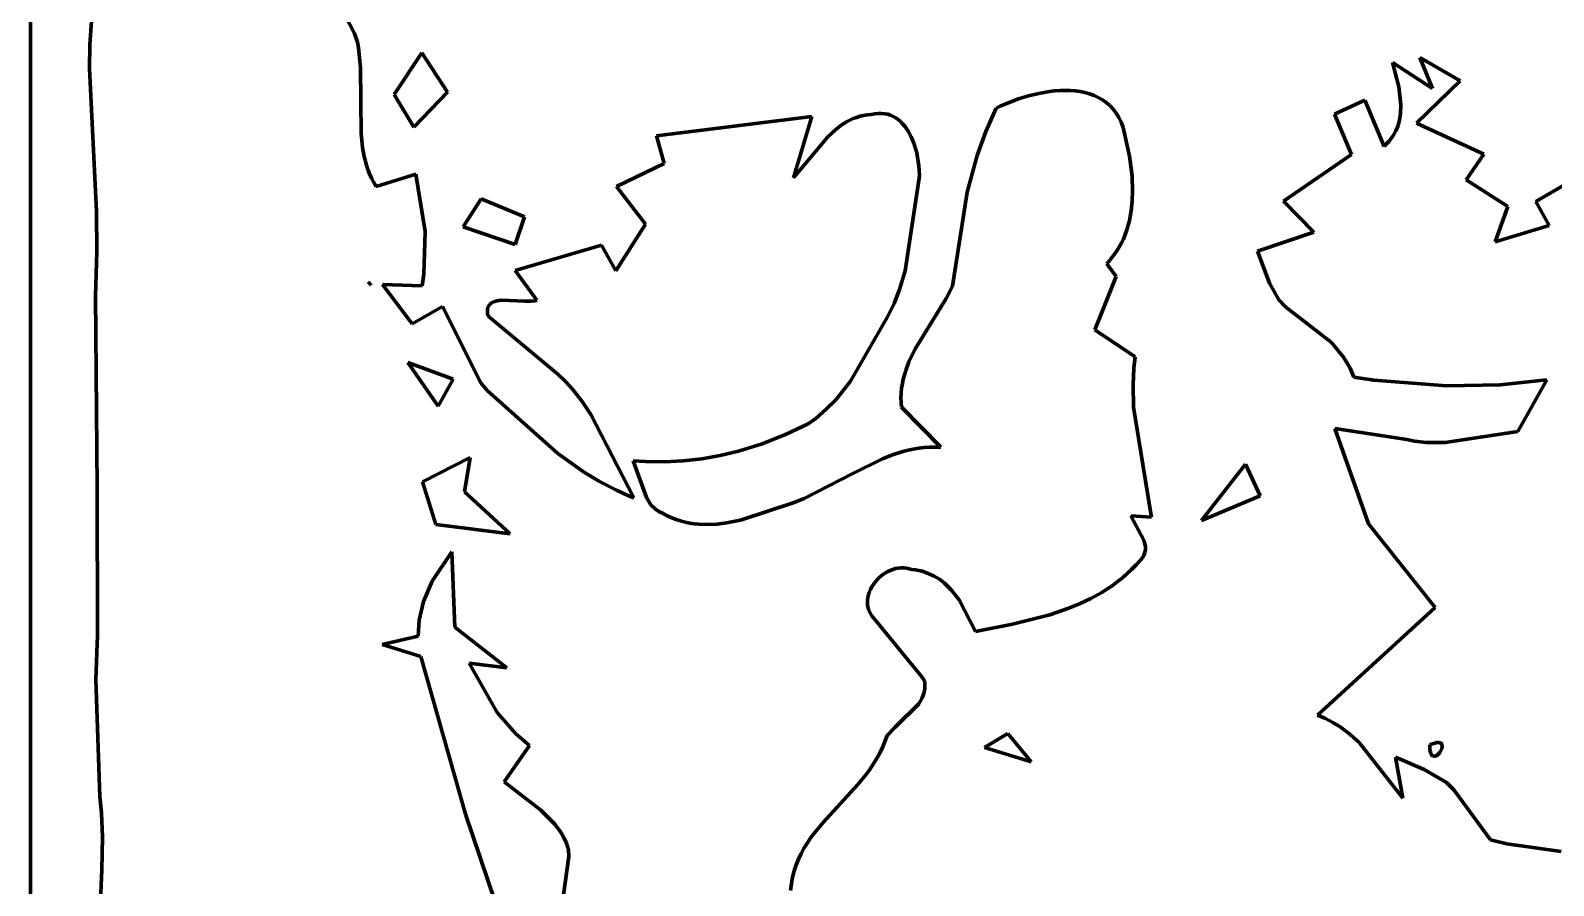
# Model space of a CAD drawing. Header units: millimetres. Extents: x 0 to 3.65, y 0 to 5.24.
# Drawn here: x 0 to 2.272, y 1.331 to 2.608 of the extents above; entities that cross this region are included whole.
import ezdxf

# ---------------------------------------------------------------- set-up
doc = ezdxf.new("R2010")
doc.units = ezdxf.units.MM
doc.layers.add('color#1b1b1dff', color=7, linetype='CONTINUOUS', lineweight=100)
doc.layers.add('color#fcfcfcff', color=7, linetype='CONTINUOUS', lineweight=100)

msp = doc.modelspace()

# ---------------------------------------------------------------- linework, layer by layer
at = {"layer": 'color#1b1b1dff'}
for p, q in [((0, 0), (0, 5.2324)), ((0.4833, 2.6029), (0.4546, 2.6592)), ((0.0912, 2.6219), (0.0887, 2.5862)), ((0.4877, 2.5902), (0.4833, 2.6029)), ((0.0887, 2.5862), (0.0879, 2.5506)), ((0.4896, 2.5814), (0.4877, 2.5902)), ((0.4905, 2.5723), (0.4896, 2.5814)), ((0.4925, 2.5518), (0.4905, 2.5723)), ((0.5841, 2.574), (0.5426, 2.5119)), ((0.6224, 2.5154), (0.5841, 2.574)), ((0.0879, 2.5506), (0.0985, 2.337)), ((0.4933, 2.4537), (0.4925, 2.5518)), ((2.0916, 2.5211), (2.0319, 2.5598)), ((2.0319, 2.5598), (2.0413, 2.5236)), ((2.1328, 2.5323), (2.0726, 2.5672)), ((2.0726, 2.5672), (2.0916, 2.5211)), ((2.0413, 2.5236), (2.0445, 2.4964)), ((2.0676, 2.4694), (2.1328, 2.5323)), ((0.5426, 2.5119), (0.5719, 2.4633)), ((0.5719, 2.4633), (0.6224, 2.5154)), ((1.4599, 2.5001), (1.4468, 2.4944)), ((1.4741, 2.5054), (1.4599, 2.5001)), ((1.489, 2.5099), (1.4741, 2.5054)), ((1.5044, 2.5137), (1.489, 2.5099)), ((1.5201, 2.5163), (1.5044, 2.5137)), ((1.5279, 2.5172), (1.5201, 2.5163)), ((1.5357, 2.5178), (1.5279, 2.5172)), ((1.5435, 2.518), (1.5357, 2.5178)), ((1.5511, 2.5178), (1.5435, 2.518)), ((1.5586, 2.5172), (1.5511, 2.5178)), ((1.566, 2.5162), (1.5586, 2.5172)), ((1.5731, 2.5148), (1.566, 2.5162)), ((1.5801, 2.5129), (1.5731, 2.5148)), ((1.5868, 2.5104), (1.5801, 2.5129)), ((1.5931, 2.5075), (1.5868, 2.5104)), ((1.5992, 2.504), (1.5931, 2.5075)), ((1.6049, 2.5), (1.5992, 2.504)), ((1.6103, 2.4954), (1.6049, 2.5)), ((1.9906, 2.5033), (1.9454, 2.4827)), ((2.0195, 2.4345), (1.9906, 2.5033)), ((1.1657, 2.479), (0.9341, 2.4504)), ((1.1383, 2.3875), (1.1657, 2.479)), ((1.2325, 2.4778), (1.2276, 2.476)), ((1.2376, 2.4794), (1.2325, 2.4778)), ((1.2429, 2.4807), (1.2376, 2.4794)), ((1.2484, 2.4816), (1.2429, 2.4807)), ((1.2541, 2.4822), (1.2484, 2.4816)), ((1.2595, 2.4832), (1.2541, 2.4822)), ((1.2647, 2.4838), (1.2595, 2.4832)), ((1.2696, 2.4838), (1.2647, 2.4838)), ((1.2744, 2.4833), (1.2696, 2.4838)), ((1.2789, 2.4824), (1.2744, 2.4833)), ((1.2831, 2.481), (1.2789, 2.4824)), ((1.2872, 2.4792), (1.2831, 2.481)), ((1.291, 2.477), (1.2872, 2.4792)), ((1.2946, 2.4745), (1.291, 2.477)), ((1.4365, 2.4828), (1.4251, 2.4568)), ((1.4406, 2.4914), (1.4365, 2.4828)), ((1.4468, 2.4944), (1.4406, 2.4914)), ((1.6152, 2.4902), (1.6103, 2.4954)), ((1.6197, 2.4843), (1.6152, 2.4902)), ((1.6237, 2.4778), (1.6197, 2.4843)), ((1.6271, 2.4706), (1.6237, 2.4778)), ((1.9454, 2.4827), (1.971, 2.4226)), ((2.044, 2.4831), (2.0426, 2.4744)), ((2.0445, 2.4964), (2.044, 2.4831)), ((1.2013, 2.4597), (1.1898, 2.4489)), ((1.2095, 2.466), (1.2013, 2.4597)), ((1.2183, 2.4715), (1.2095, 2.466)), ((1.2276, 2.476), (1.2183, 2.4715)), ((1.298, 2.4716), (1.2946, 2.4745)), ((1.3012, 2.4684), (1.298, 2.4716)), ((1.3042, 2.4649), (1.3012, 2.4684)), ((1.3095, 2.4572), (1.3042, 2.4649)), ((1.3141, 2.4487), (1.3095, 2.4572)), ((1.4251, 2.4568), (1.4123, 2.4211)), ((1.6301, 2.4626), (1.6271, 2.4706)), ((1.6396, 2.4197), (1.6301, 2.4626)), ((2.0368, 2.4576), (2.0323, 2.4496)), ((2.0402, 2.4659), (2.0368, 2.4576)), ((2.0426, 2.4744), (2.0402, 2.4659)), ((2.168, 2.4228), (2.0676, 2.4694)), ((0.4954, 2.4331), (0.4933, 2.4537)), ((0.4978, 2.4196), (0.4954, 2.4331)), ((0.9341, 2.4504), (0.9455, 2.4091)), ((1.1898, 2.4489), (1.1383, 2.3875)), ((1.3179, 2.4395), (1.3141, 2.4487)), ((1.3222, 2.4251), (1.3179, 2.4395)), ((2.0232, 2.4381), (2.0195, 2.4345)), ((2.0266, 2.4419), (2.0232, 2.4381)), ((2.0296, 2.4457), (2.0266, 2.4419)), ((2.0323, 2.4496), (2.0296, 2.4457)), ((2.3821, 2.4314), (2.2458, 2.3524)), ((0.5013, 2.4063), (0.4978, 2.4196)), ((0.9455, 2.4091), (0.8741, 2.3748)), ((1.3254, 2.4055), (1.3222, 2.4251)), ((1.4123, 2.4211), (1.3974, 2.3663)), ((1.6434, 2.39), (1.6396, 2.4197)), ((1.971, 2.4226), (1.8695, 2.3529)), ((2.1417, 2.3844), (2.168, 2.4228)), ((0.5035, 2.3998), (0.5013, 2.4063)), ((0.506, 2.3934), (0.5035, 2.3998)), ((0.5088, 2.3871), (0.506, 2.3934)), ((0.5121, 2.3808), (0.5088, 2.3871)), ((0.5748, 2.3933), (0.5157, 2.3747)), ((0.5889, 2.3074), (0.5748, 2.3933)), ((1.3051, 2.2488), (1.326, 2.3872)), ((1.3261, 2.3916), (1.3254, 2.4055)), ((1.326, 2.3872), (1.3261, 2.3916)), ((1.6443, 2.3676), (1.6434, 2.39)), ((0.5157, 2.3747), (0.5121, 2.3808)), ((0.8741, 2.3748), (0.9178, 2.3184)), ((1.3974, 2.3663), (1.3756, 2.2257)), ((1.6438, 2.3528), (1.6443, 2.3676)), ((2.204, 2.3447), (2.1417, 2.3844)), ((0.6722, 2.3562), (0.6453, 2.3147)), ((0.7371, 2.3296), (0.6722, 2.3562)), ((1.6423, 2.3382), (1.6438, 2.3528)), ((1.8695, 2.3529), (1.9148, 2.3067)), ((2.1852, 2.292), (2.204, 2.3447)), ((2.2458, 2.3524), (2.2658, 2.3166)), ((0.0985, 2.337), (0.0988, 2.2776)), ((0.7231, 2.2879), (0.7371, 2.3296)), ((0.9178, 2.3184), (0.8733, 2.249)), ((1.6378, 2.3168), (1.6396, 2.3238)), ((1.6396, 2.3238), (1.6423, 2.3382)), ((0.5868, 2.2437), (0.5889, 2.3074)), ((0.6453, 2.3147), (0.7231, 2.2879)), ((1.6273, 2.2898), (1.6305, 2.2963)), ((1.6305, 2.2963), (1.6333, 2.303)), ((1.6333, 2.303), (1.6357, 2.3098)), ((1.6357, 2.3098), (1.6378, 2.3168)), ((1.9148, 2.3067), (1.8304, 2.278)), ((2.2658, 2.3166), (2.1852, 2.292)), ((0.0988, 2.2776), (0.0968, 2.2115)), ((0.8518, 2.2869), (0.7233, 2.2491)), ((0.8733, 2.249), (0.8518, 2.2869)), ((1.6155, 2.271), (1.6199, 2.2771)), ((1.6199, 2.2771), (1.6238, 2.2834)), ((1.6238, 2.2834), (1.6273, 2.2898)), ((1.8304, 2.278), (1.8483, 2.2303)), ((1.6056, 2.2594), (1.6108, 2.2651)), ((1.6199, 2.2403), (1.6056, 2.2594)), ((1.6108, 2.2651), (1.6155, 2.271)), ((0.5036, 2.2324), (0.5085, 2.2275)), ((0.5085, 2.2275), (0.5036, 2.2324)), ((0.5693, 2.1695), (0.5254, 2.2285)), ((0.5254, 2.2285), (0.5842, 2.2264)), ((0.5842, 2.2264), (0.5868, 2.2437)), ((0.7233, 2.2491), (0.7553, 2.2048)), ((1.2965, 2.2207), (1.3051, 2.2488)), ((1.5881, 2.1606), (1.6199, 2.2403)), ((1.8483, 2.2303), (1.8624, 2.2054)), ((0.0968, 2.2115), (0.0994, 1.9253)), ((0.6962, 2.2041), (0.691, 2.2026)), ((0.7023, 2.2048), (0.6962, 2.2041)), ((0.7374, 2.2034), (0.7023, 2.2048)), ((0.7528, 2.2042), (0.7471, 2.2034)), ((0.7553, 2.2048), (0.7528, 2.2042)), ((1.2884, 2.2002), (1.2965, 2.2207)), ((1.3661, 2.2077), (1.3193, 2.1312)), ((1.3756, 2.2257), (1.3661, 2.2077)), ((1.8624, 2.2054), (1.8722, 2.1949)), ((0.6145, 2.1956), (0.5693, 2.1695)), ((0.6721, 2.0818), (0.6145, 2.1956)), ((0.6818, 2.1918), (0.6816, 2.1888)), ((0.6816, 2.1888), (0.6817, 2.1855)), ((0.6817, 2.1855), (0.6823, 2.1817)), ((0.6825, 2.1944), (0.6818, 2.1918)), ((0.6823, 2.1817), (0.7807, 2.0996)), ((0.6836, 2.1966), (0.6825, 2.1944)), ((0.685, 2.1985), (0.6836, 2.1966)), ((0.6867, 2.2002), (0.685, 2.1985)), ((0.6887, 2.2015), (0.6867, 2.2002)), ((0.691, 2.2026), (0.6887, 2.2015)), ((0.7471, 2.2034), (0.7374, 2.2034)), ((1.2787, 2.1802), (1.2884, 2.2002)), ((1.8722, 2.1949), (1.8812, 2.1883)), ((1.8812, 2.1883), (1.941, 2.1416)), ((1.2233, 2.0839), (1.2787, 2.1802)), ((1.6481, 2.1203), (1.5881, 2.1606)), ((1.941, 2.1416), (1.959, 2.1199)), ((1.3193, 2.1312), (1.3106, 2.1128)), ((1.6461, 2.1036), (1.6481, 2.1203)), ((1.959, 2.1199), (1.9687, 2.1035)), ((0.5632, 2.1121), (0.6304, 2.0872)), ((0.608, 2.0467), (0.5632, 2.1121)), ((0.7807, 2.0996), (0.7867, 2.0944)), ((0.7867, 2.0944), (0.7981, 2.0836)), ((1.3058, 2.1001), (1.3022, 2.0871)), ((1.3106, 2.1128), (1.3058, 2.1001)), ((1.6449, 2.0786), (1.6461, 2.1036)), ((1.9687, 2.1035), (1.9743, 2.09)), ((0.6304, 2.0872), (0.608, 2.0467)), ((0.6815, 2.0704), (0.6721, 2.0818)), ((0.7867, 1.9761), (0.6815, 2.0704)), ((0.7981, 2.0836), (0.8086, 2.0721)), ((0.8086, 2.0721), (0.8229, 2.0539)), ((1.2018, 2.0569), (1.2233, 2.0839)), ((1.2997, 2.0737), (1.299, 2.0668)), ((1.3008, 2.0804), (1.2997, 2.0737)), ((1.3022, 2.0871), (1.3008, 2.0804)), ((1.6458, 2.0454), (1.6449, 2.0786)), ((1.9743, 2.09), (2.0039, 2.0858)), ((2.0039, 2.0858), (2.1131, 2.0772)), ((2.1131, 2.0772), (2.1926, 2.0788)), ((2.1926, 2.0788), (2.262, 2.0863)), ((2.262, 2.0863), (2.2191, 2.0089)), ((0.8229, 2.0539), (0.8359, 2.0346)), ((1.1873, 2.0421), (1.2018, 2.0569)), ((1.299, 2.0668), (1.2987, 2.0597)), ((1.2987, 2.0597), (1.2988, 2.0526)), ((1.2988, 2.0526), (1.2993, 2.0452)), ((1.2993, 2.0452), (1.3582, 1.9854)), ((1.6708, 1.8894), (1.6458, 2.0454)), ((0.8359, 2.0346), (0.9001, 1.9098)), ((1.1602, 2.0204), (1.1715, 2.0286)), ((1.1715, 2.0286), (1.1873, 2.0421)), ((1.0918, 1.9906), (1.1265, 2.0043)), ((1.1265, 2.0043), (1.1602, 2.0204)), ((2.0535, 1.997), (1.9459, 2.0136)), ((1.9459, 2.0136), (1.9961, 1.8712)), ((2.2191, 2.0089), (2.1107, 1.9928)), ((1.0289, 1.9731), (1.0561, 1.9796)), ((1.0561, 1.9796), (1.0918, 1.9906)), ((1.3014, 1.979), (1.2861, 1.9741)), ((1.3092, 1.981), (1.3014, 1.979)), ((1.3171, 1.9827), (1.3092, 1.981)), ((1.3251, 1.984), (1.3171, 1.9827)), ((1.3332, 1.985), (1.3251, 1.984)), ((1.3414, 1.9856), (1.3332, 1.985)), ((1.3498, 1.9857), (1.3414, 1.9856)), ((1.3582, 1.9854), (1.3498, 1.9857)), ((2.065, 1.9946), (2.0535, 1.997)), ((2.0821, 1.9926), (2.065, 1.9946)), ((2.1107, 1.9928), (2.0821, 1.9926)), ((0.5847, 1.934), (0.6559, 1.9704)), ((0.6559, 1.9704), (0.6477, 1.9188)), ((0.825, 1.949), (0.7867, 1.9761)), ((0.9188, 1.9103), (0.899, 1.9654)), ((0.899, 1.9654), (0.9177, 1.964)), ((0.9177, 1.964), (0.9457, 1.9636)), ((0.9457, 1.9636), (0.9736, 1.965)), ((0.9736, 1.965), (1.0014, 1.9682)), ((1.0014, 1.9682), (1.0289, 1.9731)), ((1.2711, 1.9682), (1.2271, 1.9465)), ((1.2861, 1.9741), (1.2711, 1.9682)), ((1.8127, 1.9601), (1.7469, 1.8761)), ((1.8347, 1.9129), (1.8127, 1.9601)), ((0.605, 1.8703), (0.5847, 1.934)), ((0.849, 1.9343), (0.825, 1.949)), ((0.8741, 1.9212), (0.849, 1.9343)), ((1.2271, 1.9465), (1.1542, 1.9088)), ((0.0994, 1.9253), (0.0998, 1.7051)), ((0.6477, 1.9188), (0.7156, 1.8563)), ((0.8913, 1.9134), (0.8741, 1.9212)), ((0.9001, 1.9098), (0.8913, 1.9134)), ((0.9256, 1.8998), (0.9188, 1.9103)), ((1.1542, 1.9088), (1.1391, 1.9028)), ((1.7469, 1.8761), (1.8347, 1.9129)), ((0.9323, 1.8932), (0.9256, 1.8998)), ((0.9376, 1.8896), (0.9323, 1.8932)), ((0.9437, 1.8867), (0.9376, 1.8896)), ((0.9501, 1.8833), (0.9437, 1.8867)), ((1.1391, 1.9028), (1.0591, 1.8767)), ((1.6722, 1.8812), (1.6708, 1.8894)), ((0.7156, 1.8563), (0.605, 1.8703)), ((0.9567, 1.8803), (0.9501, 1.8833)), ((0.9633, 1.8777), (0.9567, 1.8803)), ((0.97, 1.8755), (0.9633, 1.8777)), ((0.9767, 1.8738), (0.97, 1.8755)), ((0.9834, 1.8724), (0.9767, 1.8738)), ((0.9902, 1.8713), (0.9834, 1.8724)), ((0.997, 1.8706), (0.9902, 1.8713)), ((1.0108, 1.8702), (0.997, 1.8706)), ((1.0245, 1.8709), (1.0108, 1.8702)), ((1.0384, 1.8726), (1.0245, 1.8709)), ((1.0591, 1.8767), (1.0384, 1.8726)), ((1.6609, 1.8466), (1.6416, 1.8829)), ((1.6416, 1.8829), (1.6722, 1.8812)), ((1.9961, 1.8712), (2.0957, 1.7461)), ((1.6633, 1.8373), (1.6609, 1.8466)), ((0.5992, 1.7857), (0.6288, 1.8292)), ((0.6288, 1.8292), (0.6331, 1.7168)), ((1.6559, 1.8171), (1.6579, 1.8193)), ((1.6579, 1.8193), (1.6595, 1.8215)), ((1.6595, 1.8215), (1.6609, 1.8237)), ((1.6609, 1.8237), (1.6627, 1.8282)), ((1.6627, 1.8282), (1.6635, 1.8328)), ((1.6635, 1.8328), (1.6633, 1.8373)), ((1.2653, 1.7899), (1.2718, 1.7954)), ((1.2718, 1.7954), (1.279, 1.7999)), ((1.279, 1.7999), (1.2828, 1.8017)), ((1.2828, 1.8017), (1.2867, 1.8032)), ((1.2867, 1.8032), (1.2906, 1.8044)), ((1.2906, 1.8044), (1.2947, 1.8052)), ((1.2947, 1.8052), (1.2988, 1.8056)), ((1.2988, 1.8056), (1.3029, 1.8056)), ((1.3029, 1.8056), (1.3069, 1.8051)), ((1.3069, 1.8051), (1.311, 1.8042)), ((1.311, 1.8042), (1.315, 1.8029)), ((1.315, 1.8029), (1.3203, 1.8023)), ((1.3203, 1.8023), (1.3253, 1.8015)), ((1.3253, 1.8015), (1.3302, 1.8004)), ((1.3302, 1.8004), (1.3394, 1.7973)), ((1.3394, 1.7973), (1.348, 1.7933)), ((1.6287, 1.7903), (1.6358, 1.7965)), ((1.6358, 1.7965), (1.6427, 1.803)), ((1.6427, 1.803), (1.6494, 1.8099)), ((1.6494, 1.8099), (1.6559, 1.8171)), ((0.5863, 1.7552), (0.5992, 1.7857)), ((1.2514, 1.7692), (1.253, 1.773)), ((1.253, 1.773), (1.2549, 1.7766)), ((1.2549, 1.7766), (1.2596, 1.7836)), ((1.2596, 1.7836), (1.2653, 1.7899)), ((1.348, 1.7933), (1.356, 1.7884)), ((1.356, 1.7884), (1.3634, 1.7827)), ((1.3634, 1.7827), (1.3735, 1.7728)), ((1.3735, 1.7728), (1.3853, 1.7577)), ((1.5981, 1.7688), (1.606, 1.7737)), ((1.606, 1.7737), (1.6138, 1.7789)), ((1.6138, 1.7789), (1.6213, 1.7845)), ((1.6213, 1.7845), (1.6287, 1.7903)), ((0.5799, 1.7275), (0.5863, 1.7552)), ((1.2486, 1.7536), (1.2487, 1.7575)), ((1.2489, 1.7497), (1.2486, 1.7536)), ((1.2487, 1.7575), (1.2493, 1.7614)), ((1.2497, 1.7458), (1.2489, 1.7497)), ((1.2493, 1.7614), (1.2502, 1.7653)), ((1.2502, 1.7653), (1.2514, 1.7692)), ((1.3853, 1.7577), (1.4099, 1.7104)), ((1.5474, 1.7446), (1.5649, 1.7517)), ((1.5649, 1.7517), (1.5818, 1.7597)), ((1.5818, 1.7597), (1.5981, 1.7688)), ((0.5784, 1.7033), (0.5799, 1.7275)), ((1.2509, 1.742), (1.2497, 1.7458)), ((1.2526, 1.7382), (1.2509, 1.742)), ((1.2549, 1.7346), (1.2526, 1.7382)), ((1.2576, 1.7311), (1.2549, 1.7346)), ((1.3296, 1.6428), (1.2576, 1.7311)), ((1.4653, 1.7213), (1.5206, 1.7354)), ((1.5206, 1.7354), (1.5474, 1.7446)), ((2.0957, 1.7461), (1.9201, 1.5855)), ((0.0998, 1.7051), (0.0973, 1.639)), ((0.6331, 1.7168), (0.7105, 1.6562)), ((1.4099, 1.7104), (1.4653, 1.7213)), ((0.5249, 1.6909), (0.5784, 1.7033)), ((0.5825, 1.673), (0.5249, 1.6909)), ((0.6488, 1.4378), (0.5825, 1.673)), ((0.7105, 1.6562), (0.6544, 1.6632)), ((0.6544, 1.6632), (0.6965, 1.5897)), ((0.0973, 1.639), (0.1036, 1.4643)), ((1.3342, 1.6357), (1.3296, 1.6428)), ((1.3305, 1.6117), (1.3328, 1.618)), ((1.3328, 1.618), (1.3342, 1.6248)), ((1.3345, 1.632), (1.3342, 1.6357)), ((1.3342, 1.6248), (1.3345, 1.632)), ((1.2901, 1.5676), (1.3255, 1.6028)), ((1.3255, 1.6028), (1.3305, 1.6117)), ((0.6965, 1.5897), (0.7239, 1.5577)), ((1.9201, 1.5855), (1.932, 1.5806)), ((1.932, 1.5806), (1.9432, 1.5748)), ((1.9432, 1.5748), (1.9538, 1.5682)), ((1.9538, 1.5682), (1.9685, 1.5571)), ((0.7239, 1.5577), (0.7443, 1.5404)), ((1.2712, 1.5372), (1.2748, 1.5461)), ((1.2748, 1.5461), (1.2779, 1.5553)), ((1.2779, 1.5553), (1.2901, 1.5676)), ((1.4583, 1.5581), (1.4235, 1.5376)), ((1.4927, 1.5162), (1.4583, 1.5581)), ((1.9685, 1.5571), (1.9821, 1.5447)), ((0.7443, 1.5404), (0.7066, 1.486)), ((1.2624, 1.5203), (1.267, 1.5287)), ((1.267, 1.5287), (1.2712, 1.5372)), ((1.4235, 1.5376), (1.4927, 1.5162)), ((1.9821, 1.5447), (2.0476, 1.4619)), ((2.0476, 1.4619), (2.0363, 1.5229)), ((2.0363, 1.5229), (2.0791, 1.5044)), ((2.0875, 1.5414), (2.0916, 1.543)), ((2.0876, 1.537), (2.0875, 1.5414)), ((2.0879, 1.5333), (2.0876, 1.537)), ((2.0885, 1.5303), (2.0879, 1.5333)), ((2.0893, 1.528), (2.0885, 1.5303)), ((2.0903, 1.5263), (2.0893, 1.528)), ((2.0915, 1.5251), (2.0903, 1.5263)), ((2.0928, 1.5245), (2.0915, 1.5251)), ((2.0916, 1.543), (2.0952, 1.5441)), ((2.0942, 1.5243), (2.0928, 1.5245)), ((2.0956, 1.5245), (2.0942, 1.5243)), ((2.0952, 1.5441), (2.0982, 1.5447)), ((2.0971, 1.5251), (2.0956, 1.5245)), ((2.0985, 1.526), (2.0971, 1.5251)), ((2.0982, 1.5447), (2.1006, 1.5448)), ((2.1026, 1.5301), (2.0985, 1.526)), ((2.1006, 1.5448), (2.1026, 1.5445)), ((2.1026, 1.5445), (2.1041, 1.5439)), ((2.1055, 1.5353), (2.1026, 1.5301)), ((2.1041, 1.5439), (2.1052, 1.543)), ((2.1052, 1.543), (2.1059, 1.5418)), ((2.1063, 1.5388), (2.1055, 1.5353)), ((2.1059, 1.5418), (2.1063, 1.5404)), ((2.1063, 1.5404), (2.1063, 1.5388)), ((1.2463, 1.4968), (1.252, 1.5044)), ((1.252, 1.5044), (1.2574, 1.5123)), ((1.2574, 1.5123), (1.2624, 1.5203)), ((2.0791, 1.5044), (2.1123, 1.4849)), ((0.7066, 1.486), (0.7612, 1.4438)), ((1.1821, 1.4251), (1.2342, 1.482)), ((1.2342, 1.482), (1.2463, 1.4968)), ((2.1123, 1.4849), (2.1234, 1.4742)), ((0.1036, 1.4643), (0.1058, 1.44)), ((2.1234, 1.4742), (2.1304, 1.4647)), ((2.1304, 1.4647), (2.1783, 1.3997)), ((0.1058, 1.44), (0.1073, 1.4034)), ((0.7232, 1.2189), (0.6488, 1.4378)), ((0.7612, 1.4438), (0.7821, 1.4232)), ((0.7821, 1.4232), (0.7907, 1.4116)), ((0.7907, 1.4116), (0.7956, 1.4033)), ((1.1644, 1.403), (1.1701, 1.4105)), ((1.1701, 1.4105), (1.1821, 1.4251)), ((0.1073, 1.4034), (0.1067, 1.3547)), ((0.7956, 1.4033), (0.7997, 1.3944)), ((0.7997, 1.3944), (0.8028, 1.3849)), ((1.1497, 1.3792), (1.1542, 1.3874)), ((1.1542, 1.3874), (1.1591, 1.3953)), ((1.1591, 1.3953), (1.1644, 1.403)), ((2.1783, 1.3997), (2.1842, 1.3979)), ((2.1842, 1.3979), (2.2024, 1.3938)), ((2.2024, 1.3938), (2.2838, 1.3822)), ((0.8032, 1.3747), (0.7843, 1.2383)), ((0.8028, 1.3849), (0.8032, 1.3747)), ((1.1422, 1.3622), (1.1457, 1.3709)), ((1.1457, 1.3709), (1.1497, 1.3792)), ((0.1067, 1.3547), (0.098, 1.1719)), ((1.1352, 1.3342), (1.1369, 1.3439)), ((1.1369, 1.3439), (1.1392, 1.3532)), ((1.1392, 1.3532), (1.1422, 1.3622)), ((1.1341, 1.3242), (1.1352, 1.3342))]:
    msp.add_line(p, q, dxfattribs=at)
at = {"layer": 'color#fcfcfcff'}
for p, q in [((0.4546, 2.6592), (0.4833, 2.6029)), ((0.0887, 2.5862), (0.0912, 2.6219)), ((0.4833, 2.6029), (0.4877, 2.5902)), ((0.0879, 2.5506), (0.0887, 2.5862)), ((0.4877, 2.5902), (0.4896, 2.5814)), ((0.4896, 2.5814), (0.4905, 2.5723)), ((0.4905, 2.5723), (0.4925, 2.5518)), ((0.5426, 2.5119), (0.5841, 2.574)), ((0.5841, 2.574), (0.6224, 2.5154)), ((0.0985, 2.337), (0.0879, 2.5506)), ((0.4925, 2.5518), (0.4933, 2.4537)), ((2.0413, 2.5236), (2.0319, 2.5598)), ((2.0319, 2.5598), (2.0916, 2.5211)), ((2.0916, 2.5211), (2.0726, 2.5672)), ((2.0726, 2.5672), (2.1328, 2.5323)), ((2.0445, 2.4964), (2.0413, 2.5236)), ((2.1328, 2.5323), (2.0676, 2.4694)), ((0.5719, 2.4633), (0.5426, 2.5119)), ((0.6224, 2.5154), (0.5719, 2.4633)), ((1.4468, 2.4944), (1.4599, 2.5001)), ((1.4599, 2.5001), (1.4741, 2.5054)), ((1.4741, 2.5054), (1.489, 2.5099)), ((1.489, 2.5099), (1.5044, 2.5137)), ((1.5044, 2.5137), (1.5201, 2.5163)), ((1.5201, 2.5163), (1.5279, 2.5172)), ((1.5279, 2.5172), (1.5357, 2.5178)), ((1.5357, 2.5178), (1.5435, 2.518)), ((1.5435, 2.518), (1.5511, 2.5178)), ((1.5511, 2.5178), (1.5586, 2.5172)), ((1.5586, 2.5172), (1.566, 2.5162)), ((1.566, 2.5162), (1.5731, 2.5148)), ((1.5731, 2.5148), (1.5801, 2.5129)), ((1.5801, 2.5129), (1.5868, 2.5104)), ((1.5868, 2.5104), (1.5931, 2.5075)), ((1.5931, 2.5075), (1.5992, 2.504)), ((1.5992, 2.504), (1.6049, 2.5)), ((1.6049, 2.5), (1.6103, 2.4954)), ((1.9454, 2.4827), (1.9906, 2.5033)), ((1.9906, 2.5033), (2.0195, 2.4345)), ((0.9341, 2.4504), (1.1657, 2.479)), ((1.1657, 2.479), (1.1383, 2.3875)), ((1.2276, 2.476), (1.2325, 2.4778)), ((1.2325, 2.4778), (1.2376, 2.4794)), ((1.2376, 2.4794), (1.2429, 2.4807)), ((1.2429, 2.4807), (1.2484, 2.4816)), ((1.2484, 2.4816), (1.2541, 2.4822)), ((1.2541, 2.4822), (1.2595, 2.4832)), ((1.2595, 2.4832), (1.2647, 2.4838)), ((1.2647, 2.4838), (1.2696, 2.4838)), ((1.2696, 2.4838), (1.2744, 2.4833)), ((1.2744, 2.4833), (1.2789, 2.4824)), ((1.2789, 2.4824), (1.2831, 2.481)), ((1.2831, 2.481), (1.2872, 2.4792)), ((1.2872, 2.4792), (1.291, 2.477)), ((1.291, 2.477), (1.2946, 2.4745)), ((1.4251, 2.4568), (1.4365, 2.4828)), ((1.4365, 2.4828), (1.4406, 2.4914)), ((1.4406, 2.4914), (1.4468, 2.4944)), ((1.6103, 2.4954), (1.6152, 2.4902)), ((1.6152, 2.4902), (1.6197, 2.4843)), ((1.6197, 2.4843), (1.6237, 2.4778)), ((1.6237, 2.4778), (1.6271, 2.4706)), ((1.971, 2.4226), (1.9454, 2.4827)), ((2.0426, 2.4744), (2.044, 2.4831)), ((2.044, 2.4831), (2.0445, 2.4964)), ((1.1898, 2.4489), (1.2013, 2.4597)), ((1.2013, 2.4597), (1.2095, 2.466)), ((1.2095, 2.466), (1.2183, 2.4715)), ((1.2183, 2.4715), (1.2276, 2.476)), ((1.2946, 2.4745), (1.298, 2.4716)), ((1.298, 2.4716), (1.3012, 2.4684)), ((1.3012, 2.4684), (1.3042, 2.4649)), ((1.3042, 2.4649), (1.3095, 2.4572)), ((1.3095, 2.4572), (1.3141, 2.4487)), ((1.4123, 2.4211), (1.4251, 2.4568)), ((1.6271, 2.4706), (1.6301, 2.4626)), ((1.6301, 2.4626), (1.6396, 2.4197)), ((2.0323, 2.4496), (2.0368, 2.4576)), ((2.0368, 2.4576), (2.0402, 2.4659)), ((2.0402, 2.4659), (2.0426, 2.4744)), ((2.0676, 2.4694), (2.168, 2.4228)), ((0.4933, 2.4537), (0.4954, 2.4331)), ((0.4954, 2.4331), (0.4978, 2.4196)), ((0.9455, 2.4091), (0.9341, 2.4504)), ((1.1383, 2.3875), (1.1898, 2.4489)), ((1.3141, 2.4487), (1.3179, 2.4395)), ((1.3179, 2.4395), (1.3222, 2.4251)), ((2.0195, 2.4345), (2.0232, 2.4381)), ((2.0232, 2.4381), (2.0266, 2.4419)), ((2.0266, 2.4419), (2.0296, 2.4457)), ((2.0296, 2.4457), (2.0323, 2.4496)), ((2.2458, 2.3524), (2.3821, 2.4314)), ((0.4978, 2.4196), (0.5013, 2.4063)), ((0.8741, 2.3748), (0.9455, 2.4091)), ((1.3222, 2.4251), (1.3254, 2.4055)), ((1.3974, 2.3663), (1.4123, 2.4211)), ((1.6396, 2.4197), (1.6434, 2.39)), ((1.8695, 2.3529), (1.971, 2.4226)), ((2.168, 2.4228), (2.1417, 2.3844)), ((0.5013, 2.4063), (0.5035, 2.3998)), ((0.5035, 2.3998), (0.506, 2.3934)), ((0.506, 2.3934), (0.5088, 2.3871)), ((0.5088, 2.3871), (0.5121, 2.3808)), ((0.5157, 2.3747), (0.5748, 2.3933)), ((0.5748, 2.3933), (0.5889, 2.3074)), ((1.326, 2.3872), (1.3051, 2.2488)), ((1.3254, 2.4055), (1.3261, 2.3916)), ((1.3261, 2.3916), (1.326, 2.3872)), ((1.6434, 2.39), (1.6443, 2.3676)), ((0.5121, 2.3808), (0.5157, 2.3747)), ((0.9178, 2.3184), (0.8741, 2.3748)), ((1.3756, 2.2257), (1.3974, 2.3663)), ((1.6443, 2.3676), (1.6438, 2.3528)), ((2.1417, 2.3844), (2.204, 2.3447)), ((0.6453, 2.3147), (0.6722, 2.3562)), ((0.6722, 2.3562), (0.7371, 2.3296)), ((1.6438, 2.3528), (1.6423, 2.3382)), ((1.9148, 2.3067), (1.8695, 2.3529)), ((2.204, 2.3447), (2.1852, 2.292)), ((2.2658, 2.3166), (2.2458, 2.3524)), ((0.0988, 2.2776), (0.0985, 2.337)), ((0.7371, 2.3296), (0.7231, 2.2879)), ((0.8733, 2.249), (0.9178, 2.3184)), ((1.6396, 2.3238), (1.6378, 2.3168)), ((1.6423, 2.3382), (1.6396, 2.3238)), ((0.5889, 2.3074), (0.5868, 2.2437)), ((0.7231, 2.2879), (0.6453, 2.3147)), ((1.6305, 2.2963), (1.6273, 2.2898)), ((1.6333, 2.303), (1.6305, 2.2963)), ((1.6357, 2.3098), (1.6333, 2.303)), ((1.6378, 2.3168), (1.6357, 2.3098)), ((1.8304, 2.278), (1.9148, 2.3067)), ((2.1852, 2.292), (2.2658, 2.3166)), ((0.0968, 2.2115), (0.0988, 2.2776)), ((0.7233, 2.2491), (0.8518, 2.2869)), ((0.8518, 2.2869), (0.8733, 2.249)), ((1.6199, 2.2771), (1.6155, 2.271)), ((1.6238, 2.2834), (1.6199, 2.2771)), ((1.6273, 2.2898), (1.6238, 2.2834)), ((1.8483, 2.2303), (1.8304, 2.278)), ((1.6108, 2.2651), (1.6056, 2.2594)), ((1.6056, 2.2594), (1.6199, 2.2403)), ((1.6155, 2.271), (1.6108, 2.2651)), ((0.5036, 2.2324), (0.5085, 2.2275)), ((0.5085, 2.2275), (0.5036, 2.2324)), ((0.5842, 2.2264), (0.5254, 2.2285)), ((0.5254, 2.2285), (0.5693, 2.1695)), ((0.5868, 2.2437), (0.5842, 2.2264)), ((0.7553, 2.2048), (0.7233, 2.2491)), ((1.3051, 2.2488), (1.2965, 2.2207)), ((1.6199, 2.2403), (1.5881, 2.1606)), ((1.8624, 2.2054), (1.8483, 2.2303)), ((0.0994, 1.9253), (0.0968, 2.2115)), ((0.691, 2.2026), (0.6962, 2.2041)), ((0.6962, 2.2041), (0.7023, 2.2048)), ((0.7023, 2.2048), (0.7374, 2.2034)), ((0.7471, 2.2034), (0.7528, 2.2042)), ((0.7528, 2.2042), (0.7553, 2.2048)), ((1.2965, 2.2207), (1.2884, 2.2002)), ((1.3193, 2.1312), (1.3661, 2.2077)), ((1.3661, 2.2077), (1.3756, 2.2257)), ((1.8722, 2.1949), (1.8624, 2.2054)), ((0.5693, 2.1695), (0.6145, 2.1956)), ((0.6145, 2.1956), (0.6721, 2.0818)), ((0.6816, 2.1888), (0.6818, 2.1918)), ((0.6817, 2.1855), (0.6816, 2.1888)), ((0.6823, 2.1817), (0.6817, 2.1855)), ((0.6818, 2.1918), (0.6825, 2.1944)), ((0.7807, 2.0996), (0.6823, 2.1817)), ((0.6825, 2.1944), (0.6836, 2.1966)), ((0.6836, 2.1966), (0.685, 2.1985)), ((0.685, 2.1985), (0.6867, 2.2002)), ((0.6867, 2.2002), (0.6887, 2.2015)), ((0.6887, 2.2015), (0.691, 2.2026)), ((0.7374, 2.2034), (0.7471, 2.2034)), ((1.2884, 2.2002), (1.2787, 2.1802)), ((1.8812, 2.1883), (1.8722, 2.1949)), ((1.941, 2.1416), (1.8812, 2.1883)), ((1.2787, 2.1802), (1.2233, 2.0839)), ((1.5881, 2.1606), (1.6481, 2.1203)), ((1.959, 2.1199), (1.941, 2.1416)), ((1.3106, 2.1128), (1.3193, 2.1312)), ((1.6481, 2.1203), (1.6461, 2.1036)), ((1.9687, 2.1035), (1.959, 2.1199)), ((0.5632, 2.1121), (0.608, 2.0467)), ((0.6304, 2.0872), (0.5632, 2.1121)), ((0.7867, 2.0944), (0.7807, 2.0996)), ((0.7981, 2.0836), (0.7867, 2.0944)), ((1.3022, 2.0871), (1.3058, 2.1001)), ((1.3058, 2.1001), (1.3106, 2.1128)), ((1.6461, 2.1036), (1.6449, 2.0786)), ((1.9743, 2.09), (1.9687, 2.1035)), ((0.608, 2.0467), (0.6304, 2.0872)), ((0.6721, 2.0818), (0.6815, 2.0704)), ((0.6815, 2.0704), (0.7867, 1.9761)), ((0.8086, 2.0721), (0.7981, 2.0836)), ((0.8229, 2.0539), (0.8086, 2.0721)), ((1.2233, 2.0839), (1.2018, 2.0569)), ((1.299, 2.0668), (1.2997, 2.0737)), ((1.2997, 2.0737), (1.3008, 2.0804)), ((1.3008, 2.0804), (1.3022, 2.0871)), ((1.6449, 2.0786), (1.6458, 2.0454)), ((2.0039, 2.0858), (1.9743, 2.09)), ((2.1131, 2.0772), (2.0039, 2.0858)), ((2.1926, 2.0788), (2.1131, 2.0772)), ((2.262, 2.0863), (2.1926, 2.0788)), ((2.2191, 2.0089), (2.262, 2.0863)), ((0.8359, 2.0346), (0.8229, 2.0539)), ((1.2018, 2.0569), (1.1873, 2.0421)), ((1.2987, 2.0597), (1.299, 2.0668)), ((1.2988, 2.0526), (1.2987, 2.0597)), ((1.2993, 2.0452), (1.2988, 2.0526)), ((1.3582, 1.9854), (1.2993, 2.0452)), ((1.6458, 2.0454), (1.6708, 1.8894)), ((0.9001, 1.9098), (0.8359, 2.0346)), ((1.1715, 2.0286), (1.1602, 2.0204)), ((1.1873, 2.0421), (1.1715, 2.0286)), ((1.1265, 2.0043), (1.0918, 1.9906)), ((1.1602, 2.0204), (1.1265, 2.0043)), ((1.9961, 1.8712), (1.9459, 2.0136)), ((1.9459, 2.0136), (2.0535, 1.997)), ((2.1107, 1.9928), (2.2191, 2.0089)), ((1.0561, 1.9796), (1.0289, 1.9731)), ((1.0918, 1.9906), (1.0561, 1.9796)), ((1.2861, 1.9741), (1.3014, 1.979)), ((1.3014, 1.979), (1.3092, 1.981)), ((1.3092, 1.981), (1.3171, 1.9827)), ((1.3171, 1.9827), (1.3251, 1.984)), ((1.3251, 1.984), (1.3332, 1.985)), ((1.3332, 1.985), (1.3414, 1.9856)), ((1.3414, 1.9856), (1.3498, 1.9857)), ((1.3498, 1.9857), (1.3582, 1.9854)), ((2.0535, 1.997), (2.065, 1.9946)), ((2.065, 1.9946), (2.0821, 1.9926)), ((2.0821, 1.9926), (2.1107, 1.9928)), ((0.6559, 1.9704), (0.5847, 1.934)), ((0.6477, 1.9188), (0.6559, 1.9704)), ((0.7867, 1.9761), (0.825, 1.949)), ((0.9177, 1.964), (0.899, 1.9654)), ((0.899, 1.9654), (0.9188, 1.9103)), ((0.9457, 1.9636), (0.9177, 1.964)), ((0.9736, 1.965), (0.9457, 1.9636)), ((1.0014, 1.9682), (0.9736, 1.965)), ((1.0289, 1.9731), (1.0014, 1.9682)), ((1.2271, 1.9465), (1.2711, 1.9682)), ((1.2711, 1.9682), (1.2861, 1.9741)), ((1.7469, 1.8761), (1.8127, 1.9601)), ((1.8127, 1.9601), (1.8347, 1.9129)), ((0.5847, 1.934), (0.605, 1.8703)), ((0.825, 1.949), (0.849, 1.9343)), ((0.849, 1.9343), (0.8741, 1.9212)), ((1.1542, 1.9088), (1.2271, 1.9465)), ((0.0998, 1.7051), (0.0994, 1.9253)), ((0.7156, 1.8563), (0.6477, 1.9188)), ((0.8741, 1.9212), (0.8913, 1.9134)), ((0.8913, 1.9134), (0.9001, 1.9098)), ((0.9188, 1.9103), (0.9256, 1.8998)), ((1.1391, 1.9028), (1.1542, 1.9088)), ((1.8347, 1.9129), (1.7469, 1.8761)), ((0.9256, 1.8998), (0.9323, 1.8932)), ((0.9323, 1.8932), (0.9376, 1.8896)), ((0.9376, 1.8896), (0.9437, 1.8867)), ((0.9437, 1.8867), (0.9501, 1.8833)), ((1.0591, 1.8767), (1.1391, 1.9028)), ((1.6708, 1.8894), (1.6722, 1.8812)), ((0.605, 1.8703), (0.7156, 1.8563)), ((0.9501, 1.8833), (0.9567, 1.8803)), ((0.9567, 1.8803), (0.9633, 1.8777)), ((0.9633, 1.8777), (0.97, 1.8755)), ((0.97, 1.8755), (0.9767, 1.8738)), ((0.9767, 1.8738), (0.9834, 1.8724)), ((0.9834, 1.8724), (0.9902, 1.8713)), ((0.9902, 1.8713), (0.997, 1.8706)), ((0.997, 1.8706), (1.0108, 1.8702)), ((1.0108, 1.8702), (1.0245, 1.8709)), ((1.0245, 1.8709), (1.0384, 1.8726)), ((1.0384, 1.8726), (1.0591, 1.8767)), ((1.6722, 1.8812), (1.6416, 1.8829)), ((1.6416, 1.8829), (1.6609, 1.8466)), ((2.0957, 1.7461), (1.9961, 1.8712)), ((1.6609, 1.8466), (1.6633, 1.8373)), ((0.6288, 1.8292), (0.5992, 1.7857)), ((0.6331, 1.7168), (0.6288, 1.8292)), ((1.6579, 1.8193), (1.6559, 1.8171)), ((1.6595, 1.8215), (1.6579, 1.8193)), ((1.6609, 1.8237), (1.6595, 1.8215)), ((1.6627, 1.8282), (1.6609, 1.8237)), ((1.6635, 1.8328), (1.6627, 1.8282)), ((1.6633, 1.8373), (1.6635, 1.8328)), ((1.2718, 1.7954), (1.2653, 1.7899)), ((1.279, 1.7999), (1.2718, 1.7954)), ((1.2828, 1.8017), (1.279, 1.7999)), ((1.2867, 1.8032), (1.2828, 1.8017)), ((1.2906, 1.8044), (1.2867, 1.8032)), ((1.2947, 1.8052), (1.2906, 1.8044)), ((1.2988, 1.8056), (1.2947, 1.8052)), ((1.3029, 1.8056), (1.2988, 1.8056)), ((1.3069, 1.8051), (1.3029, 1.8056)), ((1.311, 1.8042), (1.3069, 1.8051)), ((1.315, 1.8029), (1.311, 1.8042)), ((1.3203, 1.8023), (1.315, 1.8029)), ((1.3253, 1.8015), (1.3203, 1.8023)), ((1.3302, 1.8004), (1.3253, 1.8015)), ((1.3394, 1.7973), (1.3302, 1.8004)), ((1.348, 1.7933), (1.3394, 1.7973)), ((1.6358, 1.7965), (1.6287, 1.7903)), ((1.6427, 1.803), (1.6358, 1.7965)), ((1.6494, 1.8099), (1.6427, 1.803)), ((1.6559, 1.8171), (1.6494, 1.8099)), ((0.5992, 1.7857), (0.5863, 1.7552)), ((1.253, 1.773), (1.2514, 1.7692)), ((1.2549, 1.7766), (1.253, 1.773)), ((1.2596, 1.7836), (1.2549, 1.7766)), ((1.2653, 1.7899), (1.2596, 1.7836)), ((1.356, 1.7884), (1.348, 1.7933)), ((1.3634, 1.7827), (1.356, 1.7884)), ((1.3735, 1.7728), (1.3634, 1.7827)), ((1.3853, 1.7577), (1.3735, 1.7728)), ((1.606, 1.7737), (1.5981, 1.7688)), ((1.6138, 1.7789), (1.606, 1.7737)), ((1.6213, 1.7845), (1.6138, 1.7789)), ((1.6287, 1.7903), (1.6213, 1.7845)), ((0.5863, 1.7552), (0.5799, 1.7275)), ((1.2487, 1.7575), (1.2486, 1.7536)), ((1.2486, 1.7536), (1.2489, 1.7497)), ((1.2493, 1.7614), (1.2487, 1.7575)), ((1.2489, 1.7497), (1.2497, 1.7458)), ((1.2502, 1.7653), (1.2493, 1.7614)), ((1.2514, 1.7692), (1.2502, 1.7653)), ((1.4099, 1.7104), (1.3853, 1.7577)), ((1.5649, 1.7517), (1.5474, 1.7446)), ((1.5818, 1.7597), (1.5649, 1.7517)), ((1.5981, 1.7688), (1.5818, 1.7597)), ((0.5799, 1.7275), (0.5784, 1.7033)), ((1.2497, 1.7458), (1.2509, 1.742)), ((1.2509, 1.742), (1.2526, 1.7382)), ((1.2526, 1.7382), (1.2549, 1.7346)), ((1.2549, 1.7346), (1.2576, 1.7311)), ((1.2576, 1.7311), (1.3296, 1.6428)), ((1.5206, 1.7354), (1.4653, 1.7213)), ((1.5474, 1.7446), (1.5206, 1.7354)), ((1.9201, 1.5855), (2.0957, 1.7461)), ((0.0973, 1.639), (0.0998, 1.7051)), ((0.7105, 1.6562), (0.6331, 1.7168)), ((1.4653, 1.7213), (1.4099, 1.7104)), ((0.5784, 1.7033), (0.5249, 1.6909)), ((0.5249, 1.6909), (0.5825, 1.673)), ((0.5825, 1.673), (0.6488, 1.4378)), ((0.6965, 1.5897), (0.6544, 1.6632)), ((0.6544, 1.6632), (0.7105, 1.6562)), ((0.1036, 1.4643), (0.0973, 1.639)), ((1.3296, 1.6428), (1.3342, 1.6357)), ((1.3328, 1.618), (1.3305, 1.6117)), ((1.3342, 1.6248), (1.3328, 1.618)), ((1.3342, 1.6357), (1.3345, 1.632)), ((1.3345, 1.632), (1.3342, 1.6248)), ((1.3255, 1.6028), (1.2901, 1.5676)), ((1.3305, 1.6117), (1.3255, 1.6028)), ((0.7239, 1.5577), (0.6965, 1.5897)), ((1.932, 1.5806), (1.9201, 1.5855)), ((1.9432, 1.5748), (1.932, 1.5806)), ((1.9538, 1.5682), (1.9432, 1.5748)), ((1.9685, 1.5571), (1.9538, 1.5682)), ((0.7443, 1.5404), (0.7239, 1.5577)), ((1.2748, 1.5461), (1.2712, 1.5372)), ((1.2779, 1.5553), (1.2748, 1.5461)), ((1.2901, 1.5676), (1.2779, 1.5553)), ((1.4235, 1.5376), (1.4583, 1.5581)), ((1.4583, 1.5581), (1.4927, 1.5162)), ((1.9821, 1.5447), (1.9685, 1.5571)), ((0.7066, 1.486), (0.7443, 1.5404)), ((1.267, 1.5287), (1.2624, 1.5203)), ((1.2712, 1.5372), (1.267, 1.5287)), ((1.4927, 1.5162), (1.4235, 1.5376)), ((2.0476, 1.4619), (1.9821, 1.5447)), ((2.0791, 1.5044), (2.0363, 1.5229)), ((2.0363, 1.5229), (2.0476, 1.4619)), ((2.0916, 1.543), (2.0875, 1.5414)), ((2.0875, 1.5414), (2.0876, 1.537)), ((2.0876, 1.537), (2.0879, 1.5333)), ((2.0879, 1.5333), (2.0885, 1.5303)), ((2.0885, 1.5303), (2.0893, 1.528)), ((2.0893, 1.528), (2.0903, 1.5263)), ((2.0903, 1.5263), (2.0915, 1.5251)), ((2.0915, 1.5251), (2.0928, 1.5245)), ((2.0952, 1.5441), (2.0916, 1.543)), ((2.0928, 1.5245), (2.0942, 1.5243)), ((2.0942, 1.5243), (2.0956, 1.5245)), ((2.0982, 1.5447), (2.0952, 1.5441)), ((2.0956, 1.5245), (2.0971, 1.5251)), ((2.0971, 1.5251), (2.0985, 1.526)), ((2.1006, 1.5448), (2.0982, 1.5447)), ((2.0985, 1.526), (2.1026, 1.5301)), ((2.1026, 1.5445), (2.1006, 1.5448)), ((2.1041, 1.5439), (2.1026, 1.5445)), ((2.1026, 1.5301), (2.1055, 1.5353)), ((2.1052, 1.543), (2.1041, 1.5439)), ((2.1059, 1.5418), (2.1052, 1.543)), ((2.1055, 1.5353), (2.1063, 1.5388)), ((2.1063, 1.5404), (2.1059, 1.5418)), ((2.1063, 1.5388), (2.1063, 1.5404)), ((1.252, 1.5044), (1.2463, 1.4968)), ((1.2574, 1.5123), (1.252, 1.5044)), ((1.2624, 1.5203), (1.2574, 1.5123)), ((2.1123, 1.4849), (2.0791, 1.5044)), ((0.7612, 1.4438), (0.7066, 1.486)), ((1.2342, 1.482), (1.1821, 1.4251)), ((1.2463, 1.4968), (1.2342, 1.482)), ((2.1234, 1.4742), (2.1123, 1.4849)), ((0.1058, 1.44), (0.1036, 1.4643)), ((2.1304, 1.4647), (2.1234, 1.4742)), ((2.1783, 1.3997), (2.1304, 1.4647)), ((0.1073, 1.4034), (0.1058, 1.44)), ((0.6488, 1.4378), (0.7232, 1.2189)), ((0.7821, 1.4232), (0.7612, 1.4438)), ((0.7907, 1.4116), (0.7821, 1.4232)), ((0.7956, 1.4033), (0.7907, 1.4116)), ((1.1701, 1.4105), (1.1644, 1.403)), ((1.1821, 1.4251), (1.1701, 1.4105)), ((0.1067, 1.3547), (0.1073, 1.4034)), ((0.7997, 1.3944), (0.7956, 1.4033)), ((0.8028, 1.3849), (0.7997, 1.3944)), ((1.1542, 1.3874), (1.1497, 1.3792)), ((1.1591, 1.3953), (1.1542, 1.3874)), ((1.1644, 1.403), (1.1591, 1.3953)), ((2.1842, 1.3979), (2.1783, 1.3997)), ((2.2024, 1.3938), (2.1842, 1.3979)), ((2.2838, 1.3822), (2.2024, 1.3938)), ((0.7843, 1.2383), (0.8032, 1.3747)), ((0.8032, 1.3747), (0.8028, 1.3849)), ((1.1457, 1.3709), (1.1422, 1.3622)), ((1.1497, 1.3792), (1.1457, 1.3709)), ((0.098, 1.1719), (0.1067, 1.3547)), ((1.1369, 1.3439), (1.1352, 1.3342)), ((1.1392, 1.3532), (1.1369, 1.3439)), ((1.1422, 1.3622), (1.1392, 1.3532)), ((1.1352, 1.3342), (1.1341, 1.3242))]:
    msp.add_line(p, q, dxfattribs=at)

doc.saveas('drawing.dxf')
